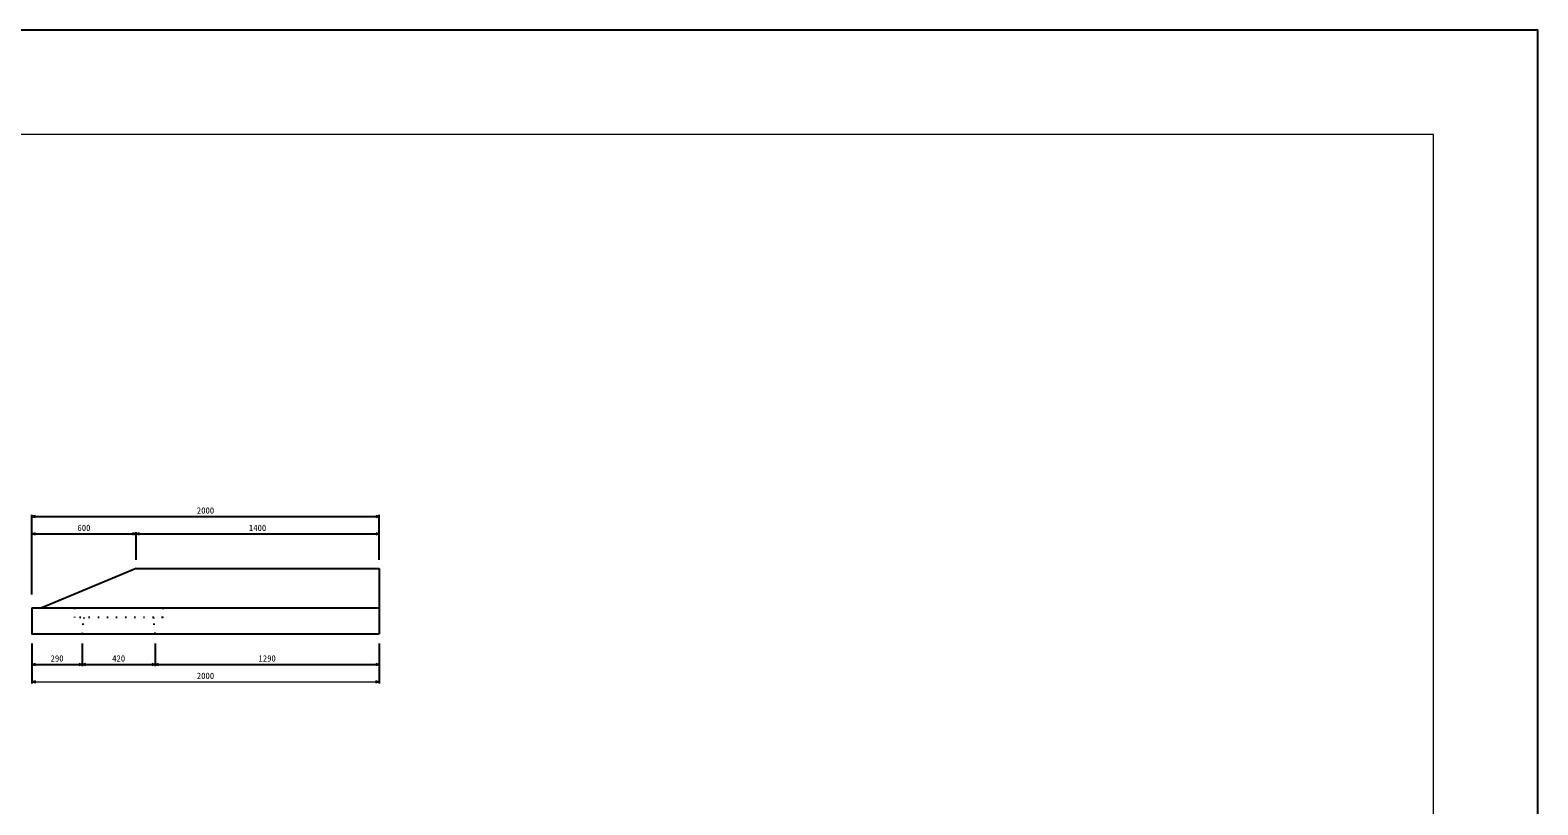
# Model space of a CAD drawing. Units: millimetres, scale not verified. Extents: x -12600 to 12600, y -8910 to 8910.
# Drawn here: x 3917 to 12600, y 4449 to 8910 of the extents above; entities that cross this region are included whole.
import ezdxf
from ezdxf.enums import TextEntityAlignment as Align

# ---------------------------------------------------------------- set-up
doc = ezdxf.new("R2010")
doc.units = ezdxf.units.MM
doc.header["$LTSCALE"] = 30
doc.linetypes.add('DOTTED', pattern=[1.75, 0.25, -1.5])
for name, color, linetype, lineweight in [('0-0_DIM', 7, 'Continuous', 13), ('0-1_Defpoints', 5, 'Continuous', 25), ('0-5_OUTLINE', 3, 'Continuous', 25), ('0-6_OUTLINE2', 4, 'DOTTED', 25), ('0-8_WAKU', 3, 'Continuous', 13)]:
    doc.layers.add(name, color=color, linetype=linetype, lineweight=lineweight)
doc.styles.add('ＭＳ ゴシック', font='')
doc.styles.get('ＭＳ ゴシック').set_extended_font_data('MS Gothic')

msp = doc.modelspace()

# ---------------------------------------------------------------- linework, layer by layer
at = {"layer": '0-0_DIM', "lineweight": 25}
for p, q in [((3927.1, 5659.75), (3927.1, 6119.75)), ((3927.1, 6109.75), (5927.1, 6109.75)), ((5927.1, 5859.75), (5927.1, 6119.75)), ((3927.1, 6009.75), (4527.1, 6009.75)), ((4527.1, 5859.75), (4527.1, 6019.75)), ((4527.1, 6009.75), (5927.1, 6009.75)), ((3927.1, 5377.86), (3927.1, 5147.86)), ((4217.1, 5377.86), (4217.1, 5247.86)), ((4637.1, 5377.86), (4637.1, 5247.86)), ((5927.1, 5377.86), (5927.1, 5147.86)), ((3927.1, 5257.86), (4217.1, 5257.86)), ((4217.1, 5257.86), (4637.1, 5257.86)), ((4637.1, 5257.86), (5927.1, 5257.86))]:
    msp.add_line(p, q, dxfattribs=at)
at = {"layer": '0-0_DIM'}
msp.add_line((3927.1, 5157.86), (5927.1, 5157.86), dxfattribs=at)
at = {"layer": '0-0_DIM', "lineweight": 25}
for points in [[(3947.1, 6104.39), (3927.1, 6109.75), (3947.1, 6115.11)], [(5907.1, 6115.11), (5927.1, 6109.75), (5907.1, 6104.39)], [(3947.1, 6004.39), (3927.1, 6009.75), (3947.1, 6015.11)], [(4507.1, 6015.11), (4527.1, 6009.75), (4507.1, 6004.39)], [(4547.1, 6004.39), (4527.1, 6009.75), (4547.1, 6015.11)], [(5907.1, 6015.11), (5927.1, 6009.75), (5907.1, 6004.39)], [(3947.1, 5252.5), (3927.1, 5257.86), (3947.1, 5263.22)], [(4197.1, 5263.22), (4217.1, 5257.86), (4197.1, 5252.5)], [(4237.1, 5252.5), (4217.1, 5257.86), (4237.1, 5263.22)], [(4617.1, 5263.22), (4637.1, 5257.86), (4617.1, 5252.5)], [(4657.1, 5252.5), (4637.1, 5257.86), (4657.1, 5263.22)], [(5907.1, 5263.22), (5927.1, 5257.86), (5907.1, 5252.5)]]:
    msp.add_lwpolyline(points, dxfattribs=at)
at = {"layer": '0-0_DIM'}
for points in [[(3947.1, 5163.22), (3927.1, 5157.86), (3947.1, 5152.5)], [(5907.1, 5152.5), (5927.1, 5157.86), (5907.1, 5163.22)]]:
    msp.add_lwpolyline(points, dxfattribs=at)
at = {"layer": '0-1_Defpoints'}
msp.add_lwpolyline([(-12600, -8910), (12600, -8910), (12600, 8910), (-12600, 8910)], close=True, dxfattribs=at)
at = {"layer": '0-5_OUTLINE'}
for p, q in [((4527.1, 5809.75), (3984.7, 5583.75)), ((4527.1, 5809.75), (5927.1, 5809.75)), ((5927.1, 5809.75), (5927.1, 5433.75)), ((3927.1, 5583.75), (5927.1, 5583.75))]:
    msp.add_line(p, q, dxfattribs=at)
msp.add_lwpolyline([(3927.1, 5583.75), (3927.1, 5433.75), (5927.1, 5433.75)], dxfattribs=at)
at = {"layer": '0-6_OUTLINE2'}
for p, q in [((4172.6, 5583.75), (4172.6, 5528.75)), ((4681.6, 5583.75), (4681.6, 5528.75)), ((4681.6, 5528.75), (4172.6, 5528.75)), ((4217.1, 5433.75), (4226.6, 5522.75)), ((4226.6, 5528.75), (4226.6, 5522.75)), ((4627.6, 5528.75), (4627.6, 5522.75)), ((4637.1, 5433.75), (4627.6, 5522.75))]:
    msp.add_line(p, q, dxfattribs=at)
at = {"layer": '0-8_WAKU'}
msp.add_lwpolyline([(-12000, -8310), (12000, -8310), (12000, 8310), (-12000, 8310)], close=True, dxfattribs=at)

# ---------------------------------------------------------------- texts
at = {"layer": '0-0_DIM', "style": 'ＭＳ ゴシック'}
for s, p in [('2000', (4877.1, 6114.75)), ('600', (4189.6, 6014.75)), ('1400', (5177.1, 6014.75)), ('290', (4034.6, 5262.86)), ('420', (4389.6, 5262.86)), ('1290', (5232.1, 5262.86)), ('2000', (4877.1, 5162.86))]:
    msp.add_text(s, height=36.66, dxfattribs=at).set_placement(p, align=Align.BOTTOM_LEFT)

doc.saveas('drawing.dxf')
